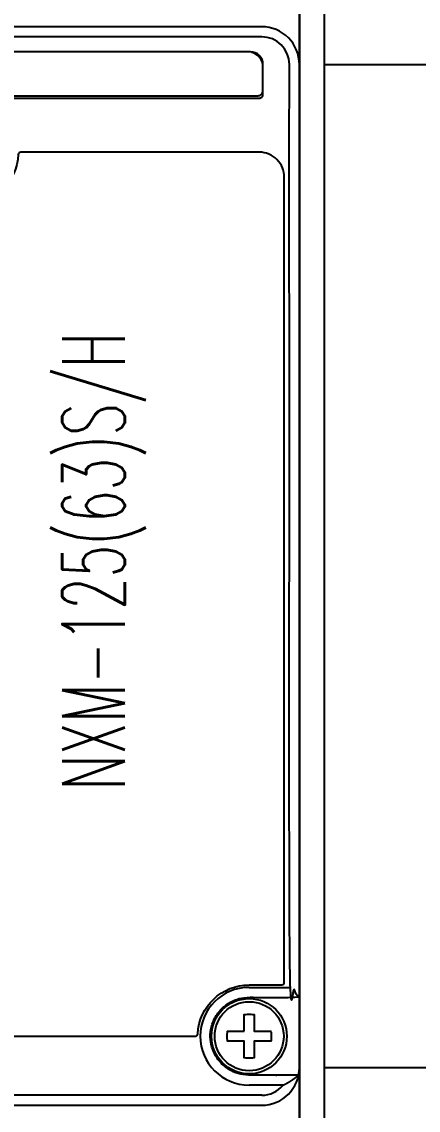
# Model space of a CAD drawing. Header units: millimetres. Extents: x 28713 to 59118, y -54378 to -19615.
# Drawn here: x 37984.8 to 38016.4, y -25770.1 to -25683.3 of the extents above; entities that cross this region are included whole.
import ezdxf

# ---------------------------------------------------------------- set-up
doc = ezdxf.new("R2010")
doc.units = ezdxf.units.MM
doc.header["$LTSCALE"] = 3
for name, color, linetype in [('@.VISIBLE', 7, 'Continuous'), ('equipments', 2, 'Continuous'), ('TEXT', 7, 'Continuous')]:
    doc.layers.add(name, color=color, linetype=linetype)
doc.styles.add('Ann_w01', font='romans.shx', dxfattribs={"width": 0.6, "bigfont": 'chineset.shx'})

msp = doc.modelspace()

# ---------------------------------------------------------------- linework, layer by layer
at = {"layer": '@.VISIBLE'}
for p, q in [((38008.955, -25686.739), (38190.955, -25686.739)), ((38008.955, -25766.739), (38190.955, -25766.739))]:
    msp.add_line(p, q, dxfattribs=at)
for points in [[(37933.955, -25639.239), (38001.955, -25639.239, -0.414214), (38006.955, -25644.239), (38006.955, -25809.239, -0.414214), (38001.955, -25814.239), (37933.955, -25814.239, -0.414214), (37928.955, -25809.239), (37928.955, -25644.239, -0.414214)], [(38013.955, -25666.739), (38185.955, -25666.739, -0.414214), (38190.955, -25671.739), (38190.955, -25781.739, -0.414214), (38185.955, -25786.739), (38013.955, -25786.739, -0.414214), (38008.955, -25781.739), (38008.955, -25671.739, -0.414214)]]:
    msp.add_lwpolyline(points, format="xyb", close=True, dxfattribs=at)
at = {"layer": 'equipments'}
for p, q in [((38003.955, -25684.539), (37931.955, -25684.539)), ((38002.955, -25760.339), (38006.155, -25760.339)), ((38005.652, -25768.139), (38002.955, -25768.139)), ((38003.955, -25768.939), (37931.955, -25768.939))]:
    msp.add_line(p, q, dxfattribs=at)
for points in [[(37981.355, -25794.239), (38006.955, -25794.239), (38006.955, -25766.739), (38006.955, -25659.239), (37981.855, -25659.239, 0.414214), (37981.355, -25659.739)], [(38006.955, -25686.739, 0.414214), (38003.955, -25683.739), (37931.955, -25683.739, 0.414214), (37928.955, -25686.739)], [(37951.68, -25689.79, -0.176327), (37952.645, -25689.439), (38003.755, -25689.439, 0.414214), (38004.055, -25689.139), (38004.055, -25686.739, 0.414214), (38003.055, -25685.739), (37932.855, -25685.739, 0.414214), (37931.855, -25686.739), (37931.855, -25692.639, 0.414214), (37932.155, -25692.939), (37947.382, -25692.939, 0.176327), (37948.346, -25692.588)], [(37952.772, -25689.239), (38003.655, -25689.239, 0.414214), (38004.055, -25688.839)], [(37931.955, -25769.739), (38003.955, -25769.739, 0.414213), (38006.955, -25766.739)]]:
    msp.add_lwpolyline(points, format="xyb", dxfattribs=at)
msp.add_lwpolyline([(37984.75, -25693.739, 0.40065), (37984.55, -25693.929, -0.954521), (37976.359, -25693.929, 0.40065), (37976.159, -25693.739), (37959.75, -25693.739, 0.40065), (37959.55, -25693.929, -0.954521), (37951.359, -25693.929, 0.40065), (37951.159, -25693.739), (37932.155, -25693.739, 0.414214), (37930.155, -25695.739), (37930.155, -25759.939, 0.414214), (37930.355, -25760.139), (37932.955, -25760.139, -0.40065), (37937.05, -25764.048, 0.40065), (37937.25, -25764.239), (37998.659, -25764.239, 0.40065), (37998.859, -25764.048, -0.40065), (38002.955, -25760.139), (38005.555, -25760.139, 0.414214), (38005.755, -25759.939), (38005.755, -25695.739, 0.414214), (38003.755, -25693.739)], format="xyb", close=True, dxfattribs=at)
for radius in [3, 2.75]:
    msp.add_circle((38002.955, -25764.239), radius, dxfattribs=at)
for centre, radius, start, end in [((38003.955, -25686.739), 2.2, 0, 90), ((38002.855, -25686.939), 1.2, 0, 75.4801), ((38002.955, -25764.239), 3.9, 90, 270), ((38003.955, -25766.739), 2.2, 270, 320.47926)]:
    msp.add_arc(centre, radius, start, end, dxfattribs=at)
msp.add_rational_spline([(38005.652, -25768.139), (38005.793, -25768.072), (38006.076, -25767.922), (38006.491, -25767.653), (38006.76, -25767.448), (38006.894, -25767.339), (38005.581, -25767.339), (38004.268, -25767.339), (38002.955, -25767.339), (38001.139, -25767.339), (37999.855, -25766.055), (37999.855, -25764.239), (37999.855, -25762.423), (38001.139, -25761.139), (38002.955, -25761.139), (38004.288, -25761.139), (38005.621, -25761.139), (38006.955, -25761.139), (38006.688, -25760.872), (38006.421, -25760.605), (38006.155, -25760.339), (38006.155, -25735.805), (38006.155, -25711.272), (38006.155, -25686.739)], [1, 1, 1, 1, 1, 1, 1, 1, 1, 0.804737854124, 0.804737854124, 1, 0.804737854124, 0.804737854124, 1, 1, 1, 1, 1, 1, 1, 1, 1, 1], degree=3, knots=[0, 0, 0, 0, 0.467846, 0.960973, 1.480893, 1.480893, 1.480893, 2.480893, 2.480893, 2.480893, 4.05169, 4.05169, 4.05169, 5.622486, 5.622486, 5.622486, 6.622486, 6.622486, 6.622486, 7.622486, 7.622486, 7.622486, 8.622486, 8.622486, 8.622486, 8.622486], dxfattribs=at)
msp.add_open_spline([(38002.555, -25763.839), (38002.111, -25763.839), (38001.667, -25763.839), (38001.223, -25763.839), (38001.217, -25763.905), (38001.208, -25764.038), (38001.205, -25764.172), (38001.205, -25764.239), (38001.205, -25764.306), (38001.208, -25764.439), (38001.217, -25764.573), (38001.223, -25764.639), (38001.667, -25764.639), (38002.111, -25764.639), (38002.555, -25764.639), (38002.555, -25765.083), (38002.555, -25765.526), (38002.555, -25765.97), (38002.643, -25765.979), (38002.821, -25765.989), (38003.088, -25765.989), (38003.266, -25765.979), (38003.355, -25765.97), (38003.355, -25765.526), (38003.355, -25765.083), (38003.355, -25764.639), (38003.799, -25764.639), (38004.243, -25764.639), (38004.686, -25764.639), (38004.693, -25764.573), (38004.702, -25764.439), (38004.705, -25764.306), (38004.705, -25764.239), (38004.705, -25764.172), (38004.702, -25764.038), (38004.693, -25763.905), (38004.686, -25763.839), (38004.243, -25763.839), (38003.799, -25763.839), (38003.355, -25763.839), (38003.355, -25763.395), (38003.355, -25762.951), (38003.355, -25762.507), (38003.266, -25762.499), (38003.088, -25762.488), (38002.821, -25762.488), (38002.643, -25762.499), (38002.555, -25762.507), (38002.555, -25762.951), (38002.555, -25763.395), (38002.555, -25763.839)], degree=3, knots=[0, 0, 0, 0, 1, 1, 1, 1.199148, 1.400522, 1.400522, 1.400522, 1.601896, 1.801043, 1.801043, 1.801043, 2.801043, 2.801043, 2.801043, 3.801043, 3.801043, 3.801043, 4.067844, 4.335232, 4.602033, 4.602033, 4.602033, 5.602033, 5.602033, 5.602033, 6.602033, 6.602033, 6.602033, 6.80118, 7.002554, 7.002554, 7.002554, 7.203928, 7.403076, 7.403076, 7.403076, 8.403076, 8.403076, 8.403076, 9.403076, 9.403076, 9.403076, 9.669877, 9.937265, 10.204065, 10.204065, 10.204065, 11.204065, 11.204065, 11.204065, 11.204065], dxfattribs=at)

# ---------------------------------------------------------------- texts
at = {"layer": 'TEXT', "insert": (37991.384, -25726.362), "char_height": 5, "attachment_point": 5, "rotation": 90, "style": 'Ann_w01'}
msp.add_mtext('\\A1;NXM-125(63)S/H', dxfattribs=at)

doc.saveas('drawing.dxf')
